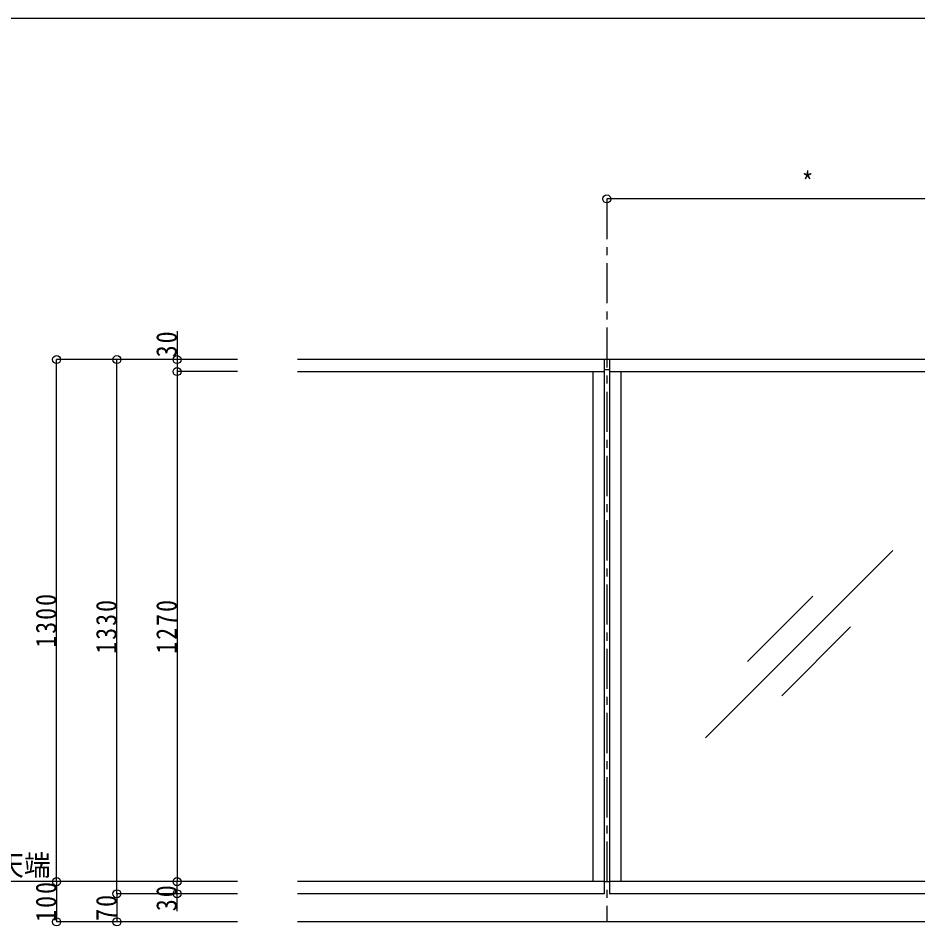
# Model space of a CAD drawing. Units: millimetres at full size, sheet at 1:5, with parts at other scales. Extents: x -1050 to 1050, y -742 to 742.
# Drawn here: x -264 to 296, y 118 to 682 of the extents above; entities that cross this region are included whole.
import ezdxf
from ezdxf.enums import TextEntityAlignment as Align

# ---------------------------------------------------------------- set-up
doc = ezdxf.new("R2010")
doc.units = ezdxf.units.MM
doc.header["$LTSCALE"] = 5
doc.linetypes.add('CHAIN1', pattern=[8, 5, -1, 1, -1])
doc.layers.add('1-5_図枠1_1', color=7, linetype='Continuous')
doc.layers.add('1-6_姿図', color=7, linetype='Continuous')
doc.styles.add('ＭＳ ゴシック', font='')
doc.styles.get('ＭＳ ゴシック').set_extended_font_data('MS Gothic')

# ---------------------------------------------------------------- blocks, each defined once
blk = doc.blocks.new('dimension_origin')
at = {"color": 0, "linetype": 'Continuous', "lineweight": -2}
blk.add_circle((0, 0), 1.25, dxfattribs=at)

msp = doc.modelspace()

# ---------------------------------------------------------------- linework, layer by layer
at = {"layer": '1-5_図枠1_1'}
msp.add_line((-990, 682.5), (703.535, 682.5), dxfattribs=at)
at = {"layer": '1-6_姿図', "linetype": 'CHAIN1'}
msp.add_line((102.5, 570), (102.5, 120), dxfattribs=at)
at = {"layer": '1-6_姿図'}
for p, q in [((352.5, 570), (102.5, 570)), ((-165, 487.65), (-165, 462.5)), ((-127.5, 470), (-240, 470)), ((-240, 145), (-240, 470)), ((-202.5, 137.5), (-202.5, 470)), ((872.5, 470), (-90, 470)), ((100.75, 470), (100.75, 137.5)), ((104.25, 470), (104.25, 137.5)), ((100.75, 463.75), (104.25, 463.75)), ((-127.5, 462.5), (-165, 462.5)), ((-165, 462.5), (-165, 145)), ((-90, 462.5), (100.75, 462.5)), ((93.75, 462.5), (93.75, 145)), ((104.25, 462.5), (350.75, 462.5)), ((111.25, 462.5), (111.25, 145)), ((163.901, 234.536), (280.505, 351.14)), ((190.134, 281.982), (230.799, 322.647)), ((211.347, 260.769), (254.273, 303.694)), ((-127.5, 145), (-326.963, 145)), ((-240, 145), (-240, 120)), ((-165, 126.645), (-165, 145)), ((100.75, 145), (-90, 145)), ((100.75, 145), (104.25, 145)), ((350.75, 145), (104.25, 145)), ((-127.5, 137.5), (-202.5, 137.5)), ((-202.5, 137.5), (-202.5, 120)), ((100.75, 137.5), (-90, 137.5)), ((350.75, 137.5), (104.25, 137.5)), ((-127.5, 120), (-240, 120)), ((877.5, 120), (-90, 120))]:
    msp.add_line(p, q, dxfattribs=at)

# ---------------------------------------------------------------- block references
at = {"layer": '1-6_姿図', "xscale": 2, "yscale": 2}
for p, rotation in [((102.5, 570), 180), ((-240, 470), 90), ((-202.5, 470), 270), ((-165, 470), 90), ((-165, 462.5), 270), ((-165, 462.5), 90), ((-240, 145), 270), ((-240, 145), 270), ((-165, 145), 270), ((-165, 145), 90), ((-202.5, 137.5), 90), ((-202.5, 137.5), 270), ((-165, 137.5), 270), ((-240, 120), 90), ((-202.5, 120), 90)]:
    msp.add_blockref('dimension_origin', p, dxfattribs=dict(at, rotation=rotation))

# ---------------------------------------------------------------- texts
at = {"layer": '1-6_姿図', "style": 'ＭＳ ゴシック'}
for s, width, p in [('*', 0.85, (223.75, 570)), ('▽立上天端', 0.95, (-326.851, 145))]:
    msp.add_text(s, height=12.83, dxfattribs=dict(at, width=width)).set_placement(p, align=Align.BOTTOM_LEFT)
at = {"layer": '1-6_姿図', "char_height": 12.83, "attachment_point": 7, "rotation": 90, "style": 'ＭＳ ゴシック'}
for s, insert in [('\\T1.17;\\W0.85;30', (-165, 471.4)), ('\\T1.17;\\W0.85;1300', (-240, 290.625)), ('\\T1.17;\\W0.85;1330', (-202.5, 286.875)), ('\\T1.17;\\W0.85;1270', (-165, 286.875)), ('\\T1.17;\\W0.85;100', (-240, 120)), ('\\T1.17;\\W0.85;30', (-165, 126.645)), ('\\T1.17;\\W0.85;70', (-202.5, 120.625))]:
    msp.add_mtext(s, dxfattribs=dict(at, insert=insert))

doc.saveas('drawing.dxf')
